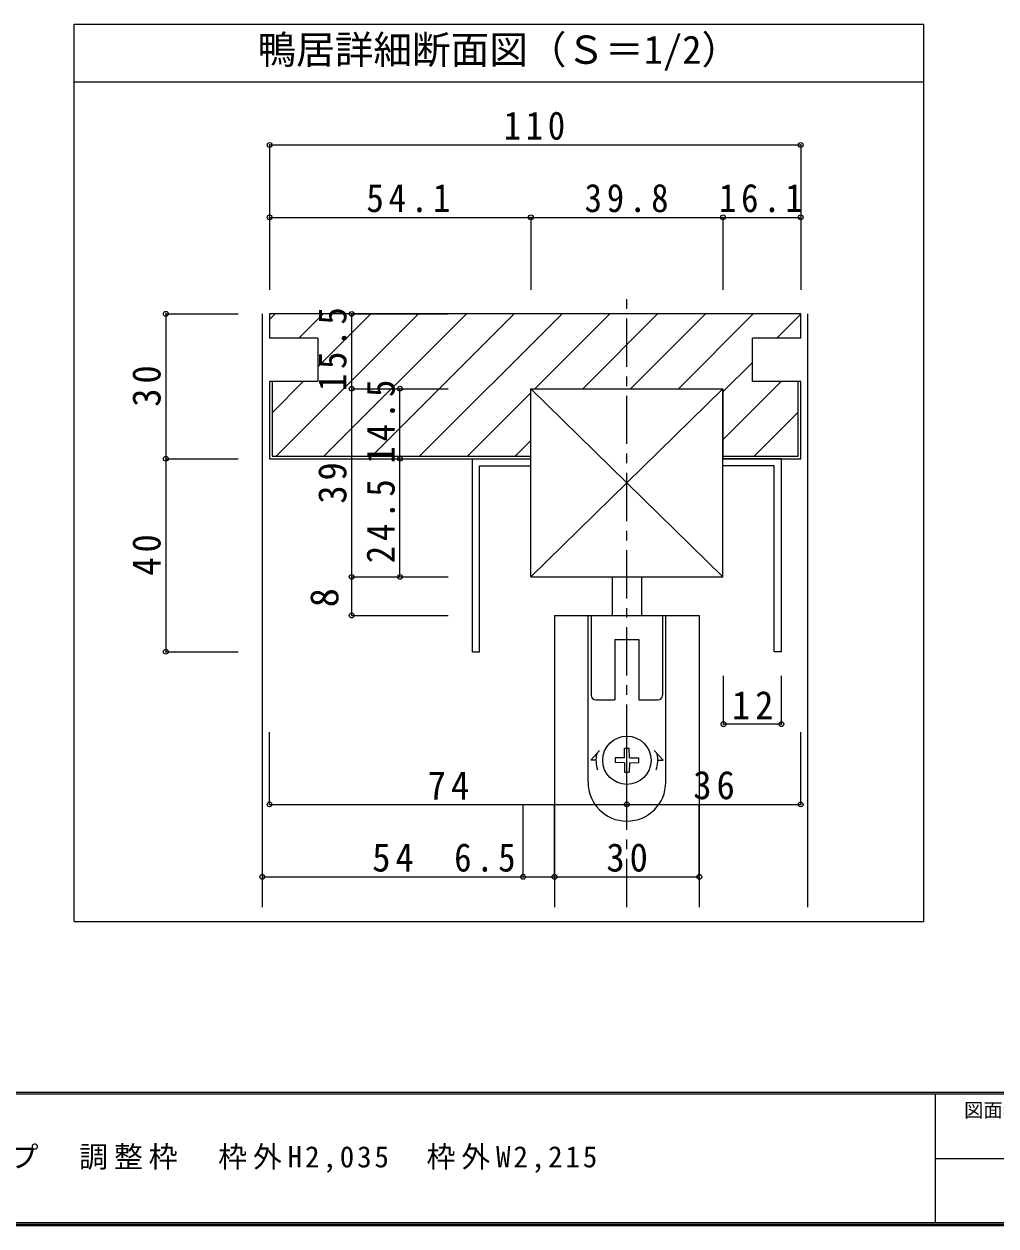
# Model space of a CAD drawing. Units: millimetres at full size, sheet at 1:5, with parts at other scales. Extents: x -973 to 977, y -718 to 696.
# Drawn here: x -470 to 33, y -701 to -78 of the extents above; entities that cross this region are included whole.
import ezdxf
from ezdxf.enums import TextEntityAlignment as Align

# ---------------------------------------------------------------- set-up
doc = ezdxf.new("R2010")
doc.units = ezdxf.units.MM
doc.header["$LTSCALE"] = 5
doc.header["$PDMODE"] = 32
doc.header["$PDSIZE"] = 2.5
doc.linetypes.add('CHAIN1', pattern=[8, 5, -1, 1, -1])
doc.linetypes.add('DASHED2', pattern=[3, 2, -1])
for name, color, linetype, lineweight in [('0-A_文字', 3, 'Continuous', 9), ('1-1_通り芯', 4, 'CHAIN1', 9), ('1-4_枠', 3, 'Continuous', 9), ('1-6_扉', 7, 'DASHED2', 9), ('1-7_金物', 7, 'Continuous', 9), ('1-B_寸法', 7, 'Continuous', 9), ('1-C_ハッチ', 4, 'Continuous', 9), ('F-1_枠', 6, 'Continuous', 9)]:
    doc.layers.add(name, color=color, linetype=linetype, lineweight=lineweight)
doc.layers.add('F-A_文字', color=7, linetype='Continuous')
doc.styles.add('ＭＳ ゴシック', font='')
doc.styles.get('ＭＳ ゴシック').set_extended_font_data('MS Gothic')

msp = doc.modelspace()

# ---------------------------------------------------------------- linework, layer by layer
at = {"layer": '0-A_文字'}
for p, q in [((-444.203, -78.141), (-4.203, -78.141)), ((-444.203, -543.141), (-444.203, -78.141)), ((-4.203, -543.141), (-4.203, -78.141)), ((-444.203, -108.141), (-4.203, -108.141)), ((-444.203, -543.141), (-4.203, -543.141))]:
    msp.add_line(p, q, dxfattribs=at)
at = {"layer": '1-1_通り芯'}
msp.add_line((-157.952, -535.682), (-157.952, -215.835), dxfattribs=at)
at = {"layer": '1-4_枠', "color": 4}
for p, q in [((-346.703, -535.641), (-346.703, -228.335)), ((-64.203, -535.641), (-64.203, -228.335))]:
    msp.add_line(p, q, dxfattribs=at)
at = {"layer": '1-4_枠'}
for p, q in [((-67.953, -228.335), (-342.953, -228.335)), ((-342.953, -228.335), (-342.953, -240.835)), ((-67.953, -240.835), (-67.953, -228.335)), ((-317.953, -240.835), (-342.953, -240.835)), ((-317.953, -240.835), (-317.953, -263.335)), ((-67.953, -240.835), (-92.953, -240.835)), ((-92.953, -263.335), (-92.953, -240.835)), ((-207.702, -303.335), (-207.702, -267.085)), ((-207.702, -267.085), (-108.202, -267.085)), ((-108.202, -267.085), (-108.202, -303.335)), ((-108.202, -267.085), (-108.202, -303.335)), ((-69.203, -302.085), (-69.203, -263.335)), ((-342.953, -303.335), (-207.702, -303.335)), ((-341.703, -302.085), (-207.702, -302.085)), ((-107.952, -302.085), (-69.203, -302.085)), ((-107.952, -303.335), (-67.953, -303.335))]:
    msp.add_line(p, q, dxfattribs=at)
for points in [[(-317.953, -263.335), (-342.953, -263.335), (-342.953, -303.335)], [(-341.703, -263.335), (-341.703, -277.138), (-341.703, -302.085)], [(-207.702, -303.335), (-207.702, -267.085), (-108.202, -267.085)], [(-67.953, -303.335), (-67.953, -263.335), (-92.953, -263.335)]]:
    msp.add_lwpolyline(points, dxfattribs=at)
at = {"layer": '1-6_扉', "color": 6, "linetype": 'Continuous'}
for p, q in [((-195.453, -384.585), (-120.453, -384.585)), ((-195.453, -384.585), (-195.453, -535.641)), ((-120.453, -384.585), (-120.453, -535.641))]:
    msp.add_line(p, q, dxfattribs=at)
at = {"layer": '1-7_金物'}
for p, q in [((-207.702, -267.085), (-108.202, -364.585)), ((-108.202, -267.085), (-207.702, -364.585)), ((-108.202, -364.585), (-108.202, -267.085)), ((-237.952, -403.335), (-237.952, -303.335)), ((-237.952, -303.335), (-207.702, -303.335)), ((-234.202, -403.335), (-234.202, -307.085)), ((-234.202, -307.085), (-207.702, -307.085)), ((-81.702, -307.085), (-107.952, -307.085)), ((-81.702, -403.335), (-81.702, -307.085)), ((-207.702, -364.585), (-108.202, -364.585)), ((-165.452, -384.585), (-165.452, -364.585)), ((-150.452, -364.585), (-150.452, -384.585)), ((-178.077, -470.96), (-178.077, -384.585)), ((-177.593, -384.585), (-138.093, -384.585)), ((-176.45, -384.585), (-176.45, -425.835)), ((-139.45, -384.585), (-139.45, -425.835)), ((-137.827, -470.96), (-137.827, -384.585)), ((-164.202, -397.085), (-151.702, -397.085)), ((-164.202, -397.085), (-164.202, -428.335)), ((-151.702, -397.085), (-151.702, -428.335)), ((-237.952, -403.335), (-234.202, -403.335)), ((-77.952, -403.335), (-81.702, -403.335)), ((-173.95, -428.335), (-164.202, -428.335)), ((-151.702, -428.335), (-141.95, -428.335)), ((-159.249, -458.285), (-159.165, -453.46)), ((-156.735, -453.46), (-159.165, -453.46)), ((-156.651, -458.285), (-156.735, -453.46)), ((-172.092, -454.585), (-176.7, -459.585)), ((-173.95, -459.585), (-176.7, -459.585)), ((-159.249, -458.285), (-164.075, -458.37)), ((-164.075, -458.37), (-164.075, -460.8)), ((-156.651, -458.285), (-151.825, -458.37)), ((-151.825, -460.8), (-151.825, -458.37)), ((-143.808, -454.585), (-139.2, -459.585)), ((-141.95, -459.585), (-139.2, -459.585)), ((-159.249, -460.884), (-164.075, -460.8)), ((-159.249, -460.884), (-159.165, -465.71)), ((-159.165, -465.71), (-156.735, -465.71)), ((-156.651, -460.884), (-156.735, -465.71)), ((-156.651, -460.884), (-151.825, -460.8))]:
    msp.add_line(p, q, dxfattribs=at)
for points in [[(-207.702, -364.585), (-207.702, -267.085), (-108.202, -267.085)], [(-77.952, -403.335), (-77.952, -303.335), (-107.952, -303.335)]]:
    msp.add_lwpolyline(points, dxfattribs=at)
msp.add_circle((-157.95, -459.585), 12.5, dxfattribs=at)
for centre, radius, start, end in [((-173.95, -425.835), 2.5, 180, 270), ((-141.95, -425.835), 2.5, 270, 0), ((-157.95, -459.585), 16, 167.82427, 198.20996), ((-157.95, -459.585), 16, 341.79004, 12.17573), ((-157.952, -470.96), 20.125, 180, 270), ((-157.952, -470.96), 20.125, 270, 0)]:
    msp.add_arc(centre, radius, start, end, dxfattribs=at)
at = {"layer": '1-B_寸法', "color": 4}
for p, q in [((-342.953, -140.794), (-342.953, -215.794)), ((-342.953, -140.794), (-67.953, -140.794)), ((-67.953, -140.794), (-67.953, -215.794)), ((-342.953, -178.294), (-207.702, -178.294)), ((-207.702, -178.294), (-207.702, -215.794)), ((-207.702, -178.294), (-108.202, -178.294)), ((-108.202, -178.294), (-108.202, -215.794)), ((-108.202, -178.294), (-67.953, -178.294)), ((-396.703, -228.294), (-396.703, -303.335)), ((-396.703, -228.294), (-359.203, -228.294)), ((-300.452, -228.335), (-250.452, -228.335)), ((-300.452, -267.085), (-300.452, -228.335)), ((-300.452, -267.085), (-250.452, -267.085)), ((-300.452, -364.585), (-300.452, -267.085)), ((-275.452, -303.335), (-275.452, -267.085)), ((-396.703, -303.335), (-359.203, -303.335)), ((-396.703, -303.335), (-396.703, -403.335)), ((-275.452, -303.335), (-250.452, -303.335)), ((-275.452, -364.585), (-275.452, -303.335)), ((-300.452, -364.585), (-250.452, -364.585)), ((-300.452, -384.585), (-300.452, -364.585)), ((-300.452, -384.585), (-250.452, -384.585)), ((-396.703, -403.335), (-359.203, -403.335)), ((-107.952, -440.835), (-107.952, -415.835)), ((-77.952, -440.835), (-77.952, -415.835)), ((-77.952, -440.835), (-107.952, -440.835)), ((-342.953, -482.451), (-342.953, -444.951)), ((-157.952, -482.451), (-157.952, -444.951)), ((-67.953, -482.451), (-67.953, -444.951)), ((-346.703, -519.951), (-346.703, -482.451)), ((-342.953, -482.451), (-157.952, -482.451)), ((-211.703, -519.951), (-211.703, -482.451)), ((-195.453, -519.951), (-195.453, -482.451)), ((-157.952, -482.451), (-67.953, -482.451)), ((-120.453, -519.951), (-120.453, -482.451)), ((-346.703, -519.951), (-211.703, -519.951)), ((-211.703, -519.951), (-195.453, -519.951)), ((-195.453, -519.951), (-120.453, -519.951))]:
    msp.add_line(p, q, dxfattribs=at)
at = {"layer": '1-B_寸法'}
for p in [(-342.953, -140.794), (-67.953, -140.794), (-342.953, -178.294), (-207.702, -178.294), (-108.202, -178.294), (-67.953, -178.294), (-396.703, -228.294), (-300.452, -228.335), (-300.452, -267.085), (-275.452, -267.085), (-396.703, -303.335), (-275.452, -303.335), (-300.452, -364.585), (-275.452, -364.585), (-300.452, -384.585), (-396.703, -403.335), (-107.952, -440.835), (-77.952, -440.835), (-342.953, -482.451), (-157.952, -482.451), (-67.953, -482.451), (-346.703, -519.951), (-211.703, -519.951), (-195.453, -519.951), (-120.453, -519.951)]:
    msp.add_point(p, dxfattribs=at)
at = {"layer": '1-C_ハッチ'}
for p, q in [((-342.953, -231.247), (-340.04, -228.335)), ((-339.544, -302.085), (-265.794, -228.335)), ((-327.792, -240.835), (-315.292, -228.335)), ((-317.953, -255.745), (-290.543, -228.335)), ((-314.795, -302.085), (-241.045, -228.335)), ((-290.047, -302.085), (-216.297, -228.335)), ((-265.298, -302.085), (-191.548, -228.335)), ((-205.549, -267.085), (-166.799, -228.335)), ((-180.801, -267.085), (-142.051, -228.335)), ((-156.052, -267.085), (-117.302, -228.335)), ((-131.303, -267.085), (-92.553, -228.335)), ((-80.304, -240.835), (-67.953, -228.483)), ((-108.202, -268.732), (-92.953, -253.483)), ((-341.703, -279.495), (-325.543, -263.335)), ((-108.202, -293.481), (-78.056, -263.335)), ((-240.549, -302.085), (-207.702, -269.237)), ((-92.057, -302.085), (-69.203, -279.231)), ((-215.801, -302.085), (-207.702, -293.986))]:
    msp.add_line(p, q, dxfattribs=at)
at = {"layer": 'F-1_枠'}
for p, q in [((976.653, -631.667), (-973.347, -631.667)), ((976.653, -632.5), (-973.347, -632.5)), ((1.653, -632.5), (1.653, -699.167)), ((1.653, -665.833), (974.986, -665.834)), ((976.653, -699.167), (-973.347, -699.167)), ((976.653, -700), (-973.347, -700)), ((976.653, -700.833), (-973.347, -700.833))]:
    msp.add_line(p, q, dxfattribs=at)

# ---------------------------------------------------------------- texts
at = {"layer": '0-A_文字', "color": 7, "style": 'ＭＳ ゴシック'}
msp.add_text('鴨居詳細断面図（Ｓ＝1/2）', height=14.66, dxfattribs=at).set_placement((-349.203, -103.141), align=Align.BOTTOM_LEFT)
at = {"layer": '1-B_寸法', "style": 'ＭＳ ゴシック'}
msp.add_text('8', height=14.66, rotation=90, dxfattribs=at).set_placement((-302.952, -380.32), align=Align.BOTTOM_LEFT)
at = {"layer": '1-B_寸法', "char_height": 14.66, "attachment_point": 7, "style": 'ＭＳ ゴシック'}
for s, insert in [('\\T1.27;\\W0.9;110', (-221.703, -138.294)), ('\\T1.28;\\W0.9;54.1', (-292.831, -175.794)), ('\\T1.28;\\W0.9;39.8', (-179.827, -175.794)), ('\\T1.28;\\W0.9;16.1', (-110.293, -175.794)), ('\\T1.27;\\W0.95;12', (-103.577, -438.335)), ('\\T1.27;\\W0.95;74', (-261.077, -479.951)), ('\\T1.27;\\W0.95;36', (-123.577, -479.951)), ('\\T1.27;\\W0.95;54', (-289.828, -517.451)), ('\\T1.27;\\W0.9;6.5', (-247.374, -517.451)), ('\\T1.27;\\W0.95;30', (-168.578, -517.451))]:
    msp.add_mtext(s, dxfattribs=dict(at, insert=insert))
at = {"layer": '1-B_寸法', "char_height": 14.66, "attachment_point": 7, "rotation": 90, "style": 'ＭＳ ゴシック'}
for s, insert in [('\\T1.28;\\W0.9;15.5', (-302.952, -268.335)), ('\\T1.27;\\W0.95;30', (-399.203, -276.439)), ('\\T1.28;\\W0.9;14.5', (-277.952, -305.835)), ('\\T1.27;\\W0.95;39', (-302.952, -326.661)), ('\\T1.28;\\W0.9;24.5', (-277.952, -357.46)), ('\\T1.27;\\W0.95;40', (-399.203, -363.96))]:
    msp.add_mtext(s, dxfattribs=dict(at, insert=insert))
at = {"layer": 'F-A_文字', "style": 'ＭＳ ゴシック'}
msp.add_text('図面名', height=7.331, dxfattribs=at).set_placement((16.653, -646.667), align=Align.BOTTOM_LEFT)
at = {"layer": 'F-A_文字', "insert": (-846.68, -673.333), "char_height": 11, "attachment_point": 7, "style": 'ＭＳ ゴシック'}
msp.add_mtext('\\T1.2;ドレタス\u3000自閉式\\~幅広片引き戸\u3000上吊りタイプ\u3000調整枠\u3000枠外H2,035\u3000枠外W2,215', dxfattribs=at)

doc.saveas('drawing.dxf')
